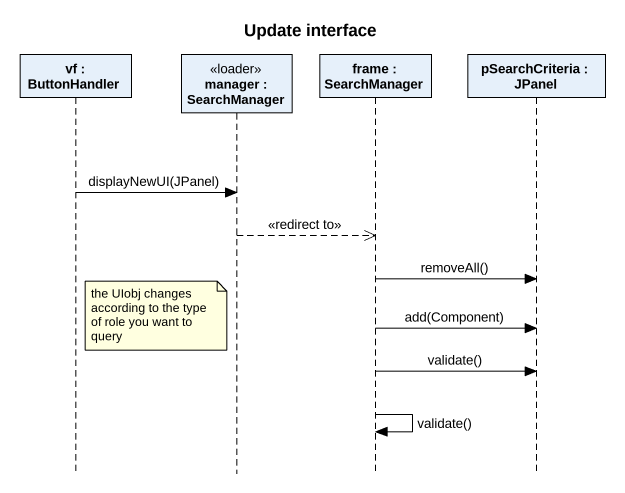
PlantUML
@startuml
title Update interface
hide footbox
participant "vf : ButtonHandler" as vf
participant "manager : SearchManager" as manager <<loader>>
participant "frame : SearchManager" as frame_
participant "pSearchCriteria : JPanel" as pSearchCriteria

vf -> manager : displayNewUI(JPanel)
manager -->> frame_ : <<redirect to>>
frame_ -> pSearchCriteria : removeAll()
note right of vf : the UIobj changes according to the type of role you want to query
frame_ -> pSearchCriteria : add(Component)
frame_ -> pSearchCriteria : validate()
frame_ -> frame_ : validate()
@enduml
